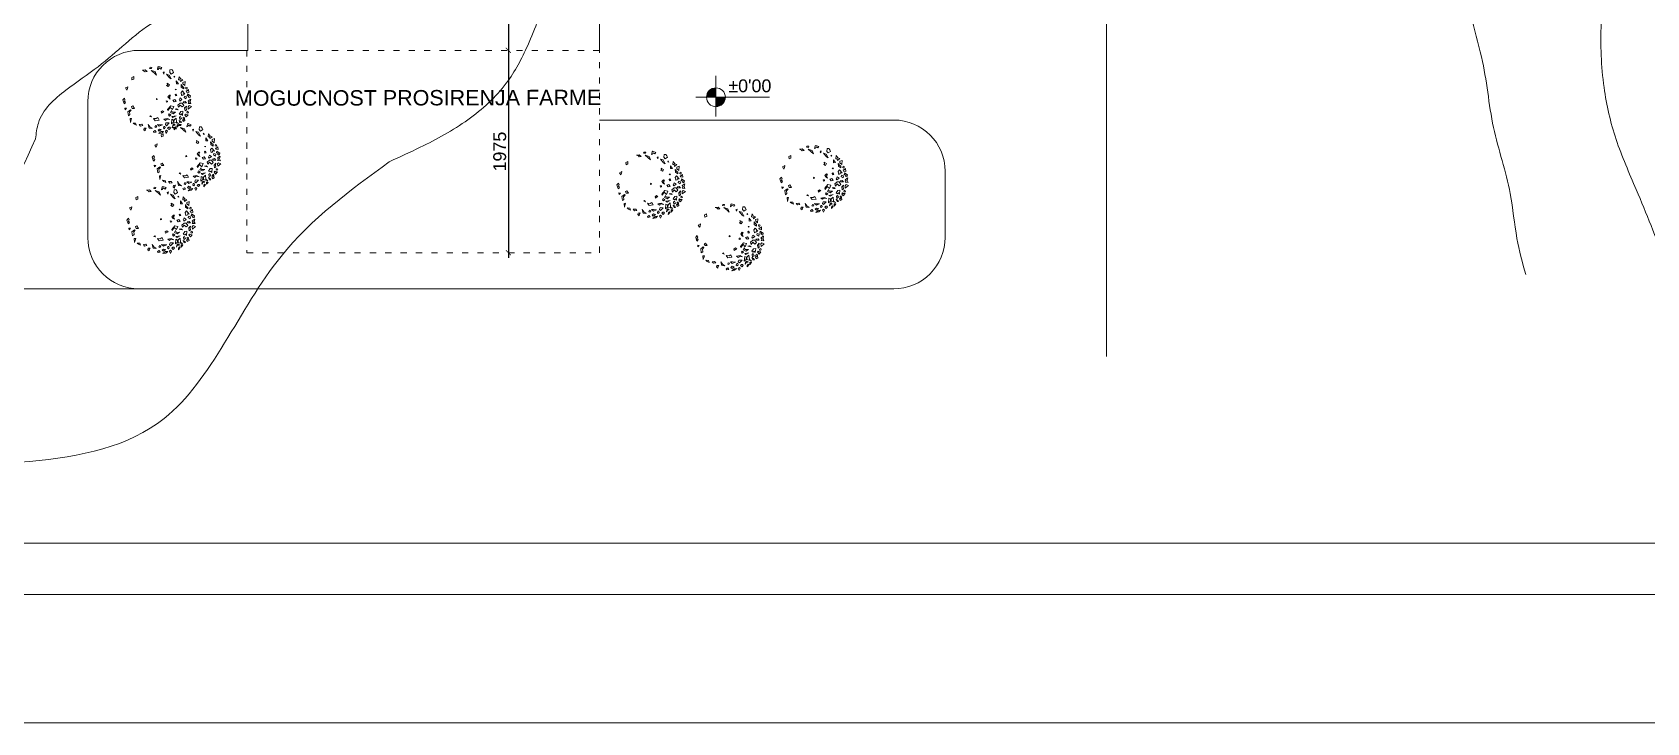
# Model space of a CAD drawing. Header units: millimetres. Extents: x 73 to 57768, y -40361 to 10065.
# Drawn here: x 19616 to 35372, y -40361 to -33626 of the extents above; entities that cross this region are included whole.
import ezdxf

# ---------------------------------------------------------------- set-up
doc = ezdxf.new("R2010")
doc.units = ezdxf.units.MM
doc.linetypes.add('ACAD_ISO03W100', pattern=[30, 12, -18])
for name, color, linetype, lineweight in [('drvece', 84, 'Continuous', 5), ('izohipse', 33, 'Continuous', 0), ('kote', 124, 'Continuous', 5), ('kote i srafura', 9, 'Continuous', 5), ('objekti_pogled', 4, 'Continuous', 20), ('okvir', 120, 'Continuous', 13), ('ulica', 71, 'Continuous', 13)]:
    doc.layers.add(name, color=color, linetype=linetype, lineweight=lineweight)
doc.layers.add('OKVIR 700X500', color=2, linetype='Continuous', lineweight=5, plot=False)
doc.layers.add('pogled', color=7, linetype='Continuous', lineweight=5, true_color=0x8db1c3)
doc.styles.add('ATTR', font='romans.shx', dxfattribs={"width": 0.8, "height": 0.7})
doc.styles.add('M1_500', font='ARIAL.TTF', dxfattribs={"height": 125})
doc.dimstyles.new('M1_500', dxfattribs={"dimtxt": 15, "dimasz": 50, "dimexe": 50, "dimexo": 50, "dimgap": 20, "dimtad": 1, "dimdec": 0, "dimtxsty": 'M1_500', "dimblk": 'ARCHTICK', "dimcen": 2.5, "dimdle": 50, "dimadec": 0, "dimazin": 0, "dimtfac": 1, "dimtdec": 0, "dimtmove": 0, "dimatfit": 3, "dimfxl": 1, "dimarcsym": 0})

# ---------------------------------------------------------------- blocks, each defined once
blk = doc.blocks.new('DEC1')
for points in [[(-17.825703, 50.144688), (-15.340965, 55.637398), (-11.893769, 55.475018), (-12.802246, 52.160138), (-14.540878, 53.429518), (-15.347061, 51.420148), (-14.679306, 50.283108)], [(-10.286347, 57.002498), (-6.636353, 53.173978), (-4.977264, 55.300948), (-2.322731, 54.024758), (-2.654549, 58.704078), (-5.640907, 57.002498)], [(2.096443, 60.253408), (0.995445, 56.151728), (3.318161, 54.875548), (7.299967, 55.726328)], [(13.272677, 57.002498), (10.949967, 55.726328), (12.609047, 54.024758), (14.268137, 54.875548)], [(16.259037, 52.323198), (16.922667, 53.599378), (16.590857, 57.002498), (20.904477, 54.450148), (17.918117, 51.472418)], [(-44.561383, 31.831348), (-39.273253, 31.705098), (-39.604093, 34.382268), (-36.824663, 35.356908), (-40.368063, 38.431048), (-41.276543, 35.116178)], [(-38.104163, 42.886048), (-35.982343, 39.207198), (-33.437553, 39.947208), (-31.223573, 43.364378)], [(-32.518103, 32.329788), (-36.831723, 28.075868), (-31.854473, 28.926648)], [(-31.801213, 37.372358), (-27.415503, 38.148518), (-25.333863, 42.636518), (-27.944843, 42.431948), (-29.220293, 39.953298)], [(-27.902623, 48.490098), (-28.642653, 45.945318), (-26.266303, 45.915268), (-25.694743, 47.690008)], [(-22.482173, 47.292998), (-22.915303, 48.664658), (-25.556323, 50.836408), (-20.701343, 52.081818), (-20.707443, 47.864548)], [(-22.563583, 30.628218), (-22.563583, 28.501248), (-21.568133, 29.352038)], [(-17.061733, 46.095918), (-21.688173, 40.867878), (-18.577893, 39.165388), (-13.789101, 40.946228), (-14.889992, 43.454908), (-16.965533, 43.184148)], [(-12.277245, 32.755178), (-14.599968, 30.628218), (-13.604515, 29.777438), (-11.2818, 30.628218)], [(-12.70607, 49.248398), (-13.313744, 45.632738), (-10.937401, 45.602688), (-9.258873, 49.086028)], [(-7.299988, 42.539188), (-9.290886, 39.136068), (-5.640907, 37.859878), (-3.981812, 39.136068)], [(-1.990913, 33.180578), (-4.977264, 30.628218), (-3.318176, 27.225088), (-0.99546, 30.202838)], [(-2.654549, 51.047028), (-4.645447, 48.494678), (-3.318176, 45.091538), (-1.990913, 46.793108)], [(2.322716, 47.218508), (-1.327278, 43.815368), (-0.66365, 40.412228), (3.318161, 37.009098), (6.636337, 38.710668), (2.654526, 40.837618), (5.309077, 44.666158)], [(2.654526, 51.897798), (6.304517, 49.345458), (10.949967, 51.047028), (8.959067, 52.748598), (6.304517, 51.897798)], [(6.636337, 30.628218), (6.304517, 25.523518), (13.272677, 21.269598), (14.931767, 22.120378), (9.290877, 25.098128), (12.277227, 29.352038)], [(10.949967, 39.136068), (9.622697, 36.158308), (10.618147, 33.605958), (10.949967, 36.158308)], [(19.245397, 47.643888), (12.277227, 47.218508), (13.272677, 43.815368), (17.918117, 41.688418), (18.913577, 44.240768), (17.254487, 45.516938)], [(15.927217, 35.307528), (16.922667, 29.777438), (14.268137, 28.075868), (17.918117, 26.799688), (19.245397, 31.479008)], [(21.568117, 28.075868), (20.240847, 25.098128), (22.231747, 24.247348), (23.890837, 25.948898)], [(21.568117, 51.047028), (27.209017, 53.173978), (29.531737, 50.621628), (26.545377, 48.920058), (26.213557, 51.047028), (24.222657, 50.196248), (23.890837, 48.920058)], [(24.554477, 46.793108), (21.568117, 44.666158), (23.227197, 42.964588), (26.877177, 44.240768)], [(23.890837, 30.202838), (21.568117, 37.009098), (25.218107, 32.329788)], [(25.549927, 37.859878), (32.186277, 39.561448), (34.177167, 43.389968), (33.181717, 35.307528), (29.199917, 34.882128)], [(31.522627, 48.069288), (29.863537, 46.367708), (28.536287, 43.389968), (32.186277, 45.516938)], [(29.531737, 34.031358), (28.536287, 31.053608), (36.499887, 31.479008), (33.181717, 34.456738)], [(29.863537, 27.650488), (28.536287, 22.971158), (30.527177, 17.441068), (32.186277, 20.418808), (29.863537, 22.120378)], [(35.504437, 27.650488), (36.168077, 22.120378), (39.154437, 21.694998), (40.813507, 23.821948)], [(36.831707, 44.240768), (35.836257, 42.539188), (37.163527, 41.263018), (40.481707, 41.688418)], [(37.495347, 38.285278), (35.836257, 35.732928), (38.158977, 34.031358), (41.477157, 34.031358), (38.158977, 35.307528)], [(40.813507, 40.412228), (40.481707, 39.136068), (42.804427, 37.434478), (45.458957, 37.859878)], [(44.795317, 26.374298), (42.804427, 28.075868), (42.472607, 29.777438), (43.799877, 31.053608), (46.454417, 29.352038)], [(-52.427143, -0.850769), (-55.081683, 0.4254), (-56.077133, -5.104706), (-55.081683, -6.380875), (-50.436243, -6.380875), (-51.099873, -5.104706), (-53.754413, -4.253914)], [(-52.427143, 19.568028), (-50.104423, 20.844198), (-46.786243, 17.441068), (-49.108973, 14.888718), (-53.754413, 14.463338), (-54.418043, 17.441068)], [(-48.445333, 5.530108), (-46.786243, 3.828518), (-44.795343, 5.104708)], [(-45.127153, 9.784018), (-44.463523, 14.463338), (-38.490813, 18.717258), (-39.818083, 15.739508)], [(-42.472623, 24.672728), (-44.131713, 23.396548), (-42.804433, 22.971158)], [(-30.195383, 13.187148), (-28.536293, 17.866458), (-25.218123, 16.164898), (-26.213573, 13.187148), (-27.872663, 14.463338)], [(-5.640907, 20.844198), (-7.963623, 18.291858), (-11.2818, 20.418808), (-11.2818, 22.120378), (-7.963623, 20.844198), (-4.313629, 22.971158)], [(-0.66365, 1.276169), (-2.322731, 0.4254), (-1.327278, -0.425384), (0, 0)], [(-0.66365, 18.717258), (0.663628, 19.142638), (1.659081, 17.441068), (-0.66365, 16.590288)], [(18.581767, 15.739508), (16.922667, 13.187148), (19.245397, 11.060198), (21.236297, 11.910978), (19.577217, 13.612548)], [(29.531737, 7.231658), (31.854457, 4.679318), (32.186277, 0), (35.504437, 3.403137), (33.513537, 9.784018)], [(40.481707, 17.015668), (43.799877, 11.910978), (41.477157, 8.507848), (41.145337, 11.910978)], [(46.454417, 20.844198), (44.463497, 22.120378), (42.472607, 21.269598), (42.804427, 19.568028), (45.458957, 19.142638)], [(46.454417, 6.380878), (46.122607, 4.679318), (43.468057, 5.104708), (43.799877, 7.657058)], [(49.440767, 0.4254), (49.772577, -4.679306), (43.799877, -7.231651), (47.449857, -3.828529)], [(49.772577, 26.799688), (48.445307, 25.098128), (50.436227, 23.396548), (53.754397, 25.523518)], [(48.777127, 16.164898), (48.445307, 12.761768), (50.768037, 11.060198), (52.095307, 13.187148)], [(51.099847, 20.418808), (52.095307, 16.590288), (56.077117, 13.187148), (54.418027, 17.866458)], [(52.095307, 5.955488), (54.086217, 3.403137), (55.745307, 4.679318), (54.418027, 8.082458)], [(-50.768053, -17.015672), (-50.436243, -19.993412), (-52.427143, -19.568022), (-52.758963, -16.590282)], [(-47.449883, -17.015672), (-46.454433, -9.784004), (-41.145353, -6.806266), (-44.131713, -11.06018)], [(-45.458983, -31.478992), (-46.786243, -26.799672), (-44.463523, -23.396552), (-43.468073, -26.374292), (-44.463523, -28.075852)], [(30.195357, -3.828529), (28.536287, -5.53009), (29.863537, -6.806266)], [(47.118057, -15.739494), (45.127137, -17.866462), (46.122607, -22.120372), (48.445307, -19.568022)], [(48.113497, -26.799672), (45.127137, -28.501252), (45.458957, -32.755162), (47.118057, -30.202822)], [(50.436227, -9.784004), (51.099847, -13.187141), (53.754397, -13.187141), (55.413487, -10.634796), (53.090757, -11.06018)], [(-28.204473, -43.389972), (-32.518103, -44.240752), (-30.195383, -47.218492), (-26.545393, -46.367702)], [(-11.2818, -55.300932), (-13.936333, -51.472412), (-10.286347, -51.472412), (-7.963623, -52.323192)], [(9.622697, -56.151712), (6.304517, -54.024762), (8.295417, -52.748592), (8.959067, -53.173982), (12.277227, -53.173982), (12.277227, -51.472412), (15.595407, -51.897802), (14.268137, -54.024762)], [(20.572657, -34.456732), (16.922667, -37.859872), (18.249947, -39.986832), (21.236297, -38.285262)], [(22.563567, -50.621622), (25.218107, -49.770842), (22.563567, -48.069272)], [(24.554477, -39.561442), (23.890837, -40.837612), (27.872647, -44.666142), (34.508987, -42.539172), (32.186277, -40.412222), (27.872647, -41.688402)], [(38.158977, -36.583692), (38.822617, -39.136042), (45.127137, -37.434482)]]:
    blk.add_lwpolyline(points, close=True)
at = {"style": 'ATTR', "width": 0.8, "flags": 9}
blk.add_attdef('ESTCODE', (0, 0), '', height=0.7, dxfattribs=at)
blk = doc.blocks.new('HOR.KOTA')
h = blk.add_hatch(color=256)
h.paths.add_polyline_path([(-92, 0), (0, 0), (0, 92, 0.4142136)])
h.paths.add_polyline_path([(92, 0), (0, 0), (0, -92, 0.4142136)])
blk.add_lwpolyline([(0, 207.8), (0, -187.8), (0, 0), (-194.8, 0), (521.6, 0)])
blk.add_circle((0, 0), 92)
blk = doc.blocks.new('_ArchTick')
at = {"layer": 'kote', "color": 0, "const_width": 0.15}
blk.add_lwpolyline([(-0.5, -0.5), (0.5, 0.5)], dxfattribs=at)
blk = doc.blocks.new('*D273')
at = {"layer": 'Defpoints', "color": 0}
for p in [(24261, -33002), (24262, -33802), (24262, -33802)]:
    blk.add_point(p, dxfattribs=at)
at = {"layer": 'kote i srafura', "color": 0, "lineweight": -2}
for p, q in [((24262, -32952), (24262, -33852)), ((24311, -33002), (24312, -33002))]:
    blk.add_line(p, q, dxfattribs=at)
at = {"layer": 'kote i srafura', "color": 0, "lineweight": -2, "xscale": 50, "yscale": 50, "zscale": 50}
for p, rotation in [((24262, -33002), 90), ((24262, -33802), 270)]:
    blk.add_blockref('_ArchTick', p, dxfattribs=dict(at, rotation=rotation))
at = {"layer": 'kote i srafura', "color": 0, "insert": (24178, -33402), "char_height": 125, "attachment_point": 5, "rotation": 90, "style": 'M1_500'}
blk.add_mtext('800', dxfattribs=at)
blk = doc.blocks.new('*D274')
at = {"layer": 'Defpoints', "color": 0}
for p in [(24262, -33802), (24262, -35777), (24262, -35777)]:
    blk.add_point(p, dxfattribs=at)
at = {"layer": 'kote i srafura', "color": 0, "lineweight": -2}
blk.add_line((24262, -33752), (24262, -35827), dxfattribs=at)
at = {"layer": 'kote i srafura', "color": 0, "lineweight": -2, "xscale": 50, "yscale": 50, "zscale": 50}
for p, rotation in [((24262, -33802), 90), ((24262, -35777), 270)]:
    blk.add_blockref('_ArchTick', p, dxfattribs=dict(at, rotation=rotation))
at = {"layer": 'kote i srafura', "color": 0, "insert": (24178, -34790), "char_height": 125, "attachment_point": 5, "rotation": 90, "style": 'M1_500'}
blk.add_mtext('1975', dxfattribs=at)

msp = doc.modelspace()

# ---------------------------------------------------------------- linework, layer by layer
at = {"layer": 'izohipse'}
for points, knots in [([(31552.658, -14611.212), (31420.83, -14776.479), (31114.816, -15139.123), (30624.928, -15577.055), (30170.84, -15961.941), (29828.9, -16406.995), (29662.362, -16940.49), (29570.984, -17469.488), (29328.02, -17874.589), (28964.259, -18166.938), (28491.41, -18117.618), (28135.731, -17936.146), (27864.038, -17762.724), (27597.524, -17733.822), (27382.303, -17839.33), (27249.186, -18043.595), (27228.778, -18269.817), (27364.939, -18409.745), (27486.826, -18602.639), (27473.731, -18918.232), (27438.892, -19242.657), (27503.343, -19600.503), (27438.959, -19974.576), (27418.35, -20370.876), (27166.162, -20566.292), (27192.512, -20752.482), (27015.404, -21021.515), (26895.607, -21494.791), (26650.554, -22047.512), (26591.382, -22702.315), (26472.545, -23244.884), (26316.317, -23813.098), (26020.049, -24274.004), (25454.65, -24705.004), (24750.688, -24745.829), (24204.551, -24839.863), (23667.654, -24825.325), (23063.979, -24661.936), (22497.122, -24184.898), (22063.432, -23818.746), (21708.558, -23483.893), (21618.028, -23071.401), (21482.217, -22717.178), (21280.393, -22427.975), (20949.482, -22291.497), (20523.398, -22316.36), (20222.206, -22639.348), (19982.945, -23036.895), (19641.817, -23453.887), (19121.028, -23810.068), (18536.361, -23906.042), (18036.829, -23959.869), (17576.435, -24284.347), (16718.101, -24662.777), (15646.125, -25317.041), (14555.656, -26080.59), (13735.113, -26727.858), (12928.674, -27239.254), (12117.658, -27817.375), (11367.021, -28349.879), (10773.139, -28841.699), (10339.452, -29116.535), (10025.115, -29401.674), (9851.675, -29691.285), (9886.827, -29934.985), (10043.242, -30061.93), (10191.481, -30185.534), (10374.003, -30294.494), (10678.05, -30273.874), (11155.611, -30422.673), (12000.061, -30438.839), (13118.723, -30470.669), (14283.346, -30938.127), (15504.821, -31189.476), (16723.064, -31335.263), (17772.226, -31295.286), (18560.239, -31297.302), (18999.755, -30973.406), (19157.86, -30650.474), (19140.673, -30272.846), (19512.528, -29973.233), (19570.418, -29356.6), (19990.032, -28764.146), (20599.055, -28424.928), (21180.026, -28534.5), (21599.127, -28734.457), (21971.696, -29140.61), (22495.106, -29561.431), (22920.548, -30192.749), (23197.676, -30825.804), (23298.836, -31414.579), (22961.837, -31797.743), (22682.787, -32211.951), (21995.155, -32467.046), (21600.046, -33215.664), (20787.457, -33458.934), (20348.834, -33917.282), (19934.131, -34182.154), (19674.357, -34418.8), (19653.762, -34612.126), (19648.192, -34664.41)], [1902.185586092, 1902.185586092, 1902.185586092, 1902.185586092, 2535.478865733, 3326.136759988, 3868.378857404, 4320.046193245, 4987.213417012, 5522.338760794, 5914.839012841, 6391.108266733, 6822.645896536, 7246.975686639, 7595.578255472, 7771.269860183, 8028.737500146, 8264.352474542, 8488.275556595, 8635.433224557, 8830.246792861, 9158.693728974, 9541.917275824, 9817.331414245, 10232.129441314, 10685.917417388, 10943.236498762, 11070.866688419, 11207.194921168, 11878.622547052, 12536.457491559, 13000.218324331, 13837.615038629, 14204.756272194, 14759.69261974, 15455.388081298, 16240.754516593, 16819.966193679, 17120.468012225, 17847.473125978, 18640.873615775, 19307.147296566, 19569.304391797, 20077.443339248, 20522.090091597, 20712.155059774, 21116.932051515, 21535.085295779, 21903.578967741, 22377.25955994, 22942.344581687, 23504.511189304, 24223.00461876, 24702.535186227, 24974.16213211, 25889.648136055, 27517.119531309, 28727.870442855, 29884.298544745, 30648.632328923, 31590.562433206, 32872.136722674, 33408.390676304, 33901.583096425, 34408.152948383, 34677.772732245, 34872.925356042, 35085.304737853, 35256.083852745, 35461.372366219, 35698.283448353, 36143.042801049, 36948.540227965, 38218.385806489, 39469.445355973, 40670.655840172, 41960.044865174, 43121.041673659, 43866.651355711, 44217.808700648, 44708.642631215, 44873.706646569, 45316.100418817, 45971.009675968, 46651.384742852, 47436.497189203, 47887.841193164, 48373.983650545, 48804.701078197, 49525.480331203, 50386.709217475, 51034.588549244, 51648.278692789, 51988.466148707, 52511.777095073, 53125.296673135, 54078.906157603, 54851.731508578, 55548.422638166, 55937.588402504, 56356.560352211, 56511.871472351, 56511.871472351, 56511.871472351, 56511.871472351]), ([(19648.192, -34664.41), (19259.554, -35513.788), (18757.864, -36610.245), (16788.866, -37489.279), (14666.928, -37472.324), (13033.107, -38218.499), (12295.431, -38611.212)], [0, 0, 0, 0, 2643.015600166, 3411.855226706, 6325.978882855, 8811.934097814, 8811.934097814, 8811.934097814, 8811.934097814]), ([(23099.563, -34889.231), (22721.001, -35165.68), (21815.878, -35826.654), (20980.726, -38060.765), (18200.749, -37657.501), (16634.803, -38281.585), (16004.975, -38611.212)], [0, 0, 0, 0, 1402.007924357, 3352.129196931, 6266.25285308, 8397.604515619, 8397.604515619, 8397.604515619, 8397.604515619])]:
    msp.add_open_spline(points, degree=3, knots=knots, dxfattribs=at)
for points in [[(35326.682, -22191.585), (35300.297, -22354.251), (35280.468, -22517.449), (35205.876, -22623.47), (35096.219, -22917.821), (34990.787, -23076.699), (34688.147, -23309.262), (34354.057, -23520.418), (34023.599, -23770.502), (33860.586, -23908.908), (33818.432, -24103.257), (33879.592, -24325.758), (34085.157, -24476.572), (34288.598, -24572.17), (34568.941, -24614.672), (34933.988, -24670.633), (35233.469, -24721.278), (35364.973, -24890.151), (35277.985, -25067.681), (35018.561, -25092.797), (34658.822, -24971.345), (34330.805, -24865.648), (34059.674, -24790.932), (33906.403, -24890.575), (33791.596, -25085.626), (33853.648, -25296.888), (33919.426, -25625.238), (33928.422, -25857.698), (33971.304, -26095.064), (34088.245, -26625.576), (34140.571, -27002.275), (34125.018, -27194.14), (34060.138, -27313.033), (33926.657, -27426.365), (33743.85, -27466.725), (33627.033, -27374.488), (33482.775, -27280.025), (33359.293, -27270.015), (33219.479, -27120.735), (32766.654, -26573.623), (32303.356, -26120.664), (31776.042, -25981.355), (31431.924, -25967.255), (31164.573, -26028.351), (30301.128, -26069.405), (29917.349, -26203.831), (29529.127, -26393.076), (29278.107, -26593.444), (29129.795, -26719.368), (28600.647, -26773.037), (28099.781, -26968.107), (27675.62, -27430.333), (27429.433, -27741.45), (27326.542, -27972.012), (27017.308, -28209.044), (26766.289, -28409.411), (26329.851, -28511.98), (25870.734, -28516.256), (24871.375, -28407.655), (24393.776, -28506.887), (24110.872, -28759.848), (24099.763, -28896.895), (24182.862, -29234.704), (24386.358, -29615.526), (24576.998, -29989.643), (24632.657, -30325.228), (24731.699, -30636.74), (24868.958, -31158.271), (24853.119, -31864.511), (24751.967, -32601.227), (24630.658, -33243.847), (24451.239, -33753.502), (24241.769, -34122.774), (23867.656, -34478.699), (23401.02, -34748.132), (23099.563, -34889.231)], [(36508.756, -22761.596), (36758.817, -23068.053), (37199.673, -23685.352), (37584.51, -24312.214), (37795.456, -24808.247), (37898.42, -25228.669), (37898.145, -25513.726), (37786.29, -25766.932), (37513.494, -25893.06), (37185.642, -26130.827), (37022.911, -26448.327), (36963.806, -26753.703), (36990.209, -27132.148), (37085.258, -27367.917), (37264.613, -27690.341), (37550.674, -28115.642), (37831.185, -28457.67), (37985.354, -28814.574), (38068.144, -29060.752), (38055.287, -29219.354), (37978.054, -29327.125), (37775.144, -29436.112), (37609.933, -29502.541), (37403.947, -29508.65), (37133.391, -29603.36), (36788.871, -29769.287), (36655.251, -30009.325), (36581.095, -30219.974), (36534.534, -30512.682), (36475.393, -30678.936), (36357.886, -31129.259), (36143.36, -31522.383), (35938.016, -31802.22), (35803.157, -31916.723), (35590.815, -31992.123), (35501.436, -32076.485), (35443.818, -32108.457), (35334.483, -32099.594), (35089.696, -31951.501), (34971.25, -31941.9), (34939.49, -31994.289), (34950.335, -32086.775), (34996.666, -32420.316), (34927.68, -33539.665), (34955.804, -34165.696), (35072.862, -34671.337), (35270.243, -35160.937), (35552.094, -35863.946)], [(36429.137, -23840.178), (36650.193, -24115.653), (37006.772, -24503.421), (37231.39, -24923.555), (37355.113, -25353.189), (37337.773, -25567.101), (37219.337, -25787.172), (36990.154, -25955.202), (36745.941, -26308.623), (36607.449, -26598.841), (36566.464, -26929.26), (36637.503, -27293.882), (36968.245, -27823.1), (37168.51, -28202.049), (37266.542, -28410.959), (37249.201, -28624.871), (37135.39, -28787.899), (36729.101, -29013.345), (36189.291, -29113.131), (35742.483, -29306.584), (35498.71, -29650.105), (35533.102, -30112.237), (35615.701, -30334.25), (35597.205, -30562.423), (35419.349, -30806.386), (34823.01, -31221.204), (34395.914, -31703.345), (34176.787, -32101.862), (33973.628, -32463.257), (33737.913, -32889.138), (33663.118, -33457.255), (33759.243, -33866.973), (33876.736, -34554.445), (34040.026, -35199.28), (34105.47, -35638.204), (34190.328, -35989.481)]]:
    msp.add_spline(points, degree=3, dxfattribs=at)
at = {"layer": 'objekti_pogled', "ltscale": 5}
for p, q in [((21720.145, -33002.334), (21720.145, -33802.334)), ((25150.145, -33002.334), (25150.145, -33802.334))]:
    msp.add_line(p, q, dxfattribs=at)
at = {"layer": 'objekti_pogled', "linetype": 'ACAD_ISO03W100', "ltscale": 5}
for p, q in [((25150.145, -33802.334), (21710.145, -33802.334)), ((21710.145, -33802.334), (21710.145, -35777.334)), ((25150.145, -35777.334), (25150.145, -33802.334)), ((21710.145, -35777.334), (25150.145, -35777.334))]:
    msp.add_line(p, q, dxfattribs=at)
at = {"layer": 'okvir'}
for p, q in [((24621.024, -40361.212), (3621.024, -40361.212)), ((20073.083, -40361.212), (41073.083, -40361.212))]:
    msp.add_line(p, q, dxfattribs=at)
msp.add_lwpolyline([(4847.054, -14111.212), (39847.054, -14111.212), (39847.054, -39111.212), (4847.054, -39111.212), (4847.054, -14111.212)], dxfattribs=at)
at = {"layer": 'OKVIR 700X500'}
msp.add_lwpolyline([(4847.054, -14111.212), (39847.054, -14111.212), (39847.054, -39111.212), (4847.054, -39111.212), (4847.054, -14111.212)], dxfattribs=at)
msp.add_lwpolyline([(4847.054, -14111.212), (39847.054, -14111.212), (39847.054, -39111.212), (4847.054, -39111.212), (4847.054, -14111.212)], dxfattribs=at)
at = {"layer": 'pogled'}
msp.add_lwpolyline([(5347.054, -14611.212), (39347.054, -14611.212), (39347.054, -38611.212), (5347.054, -38611.212)], close=True, dxfattribs=at)
at = {"layer": 'ulica', "ltscale": 5}
for p, q in [((30098.938, -25460.386), (30098.938, -36789.15)), ((21720.145, -33802.334), (20656.937, -33802.334)), ((20156.937, -34302.334), (20156.937, -35628.096)), ((25150.145, -34482.281), (28024.18, -34482.281)), ((28524.18, -34981.898), (28524.675, -35627.713)), ((20656.937, -36128.096), (17108.558, -36128.096)), ((20656.937, -36128.096), (28024.675, -36128.096))]:
    msp.add_line(p, q, dxfattribs=at)
for centre, start, end in [((20656.937, -34302.334), 90, 180), ((28024.18, -34982.281), 0.0439007, 90), ((20656.937, -35628.096), 180, 270), ((28024.675, -35628.096), 270, 0.0439007)]:
    msp.add_arc(centre, 500, start, end, dxfattribs=at)

# ---------------------------------------------------------------- block references
at = {"layer": 'drvece', "lineweight": 5, "xscale": 5.760000000007116, "yscale": 5.760000000002037, "zscale": 5.760000000000001, "rotation": 260.8362753474981}
for p in [(20827.773, -34283.338), (21114.601, -34840.84), (25649.475, -35111.001), (27240.325, -35053.255), (20867.61, -35454.094), (26418.238, -35621.828)]:
    msp.add_blockref('DEC1', p, dxfattribs=at)
at = {"layer": 'kote'}
msp.add_blockref('HOR.KOTA', (26287.501, -34260.032), dxfattribs=at)

# ---------------------------------------------------------------- texts
at = {"layer": 'kote', "insert": (21593.3, -34193.078), "char_height": 150, "width": 3716.44813, "attachment_point": 1, "rotation": 0.1109604}
msp.add_mtext('{\\fArial|b0|i0|c238|p34;MOGUCNOST PROSIRENJA FARME}', dxfattribs=at)
at = {"layer": 'kote', "insert": (26408.336, -34085.638), "char_height": 125, "width": 1396.4157, "attachment_point": 1, "style": 'M1_500'}
msp.add_mtext("±0'00", dxfattribs=at)

# ---------------------------------------------------------------- dimensions: what is measured, and where the dimension line sits
at = {"layer": 'kote i srafura'}
for base, p1, p2, picture, middle in [((24261.964, -33802.334), (24261.145, -33002.334), (24261.964, -33802.334), '*D273', (24178.142, -33402.334)), ((24261.964, -35777.334), (24261.964, -33802.334), (24261.964, -35777.334), '*D274', (24178.142, -34789.834))]:
    dim = msp.add_linear_dim(base=base, p1=p1, p2=p2, angle=90, dimstyle='M1_500', dxfattribs=at)
    dim.commit()
    dim.dimension.update_dxf_attribs({"geometry": picture, "text_midpoint": middle})

doc.saveas('drawing.dxf')
